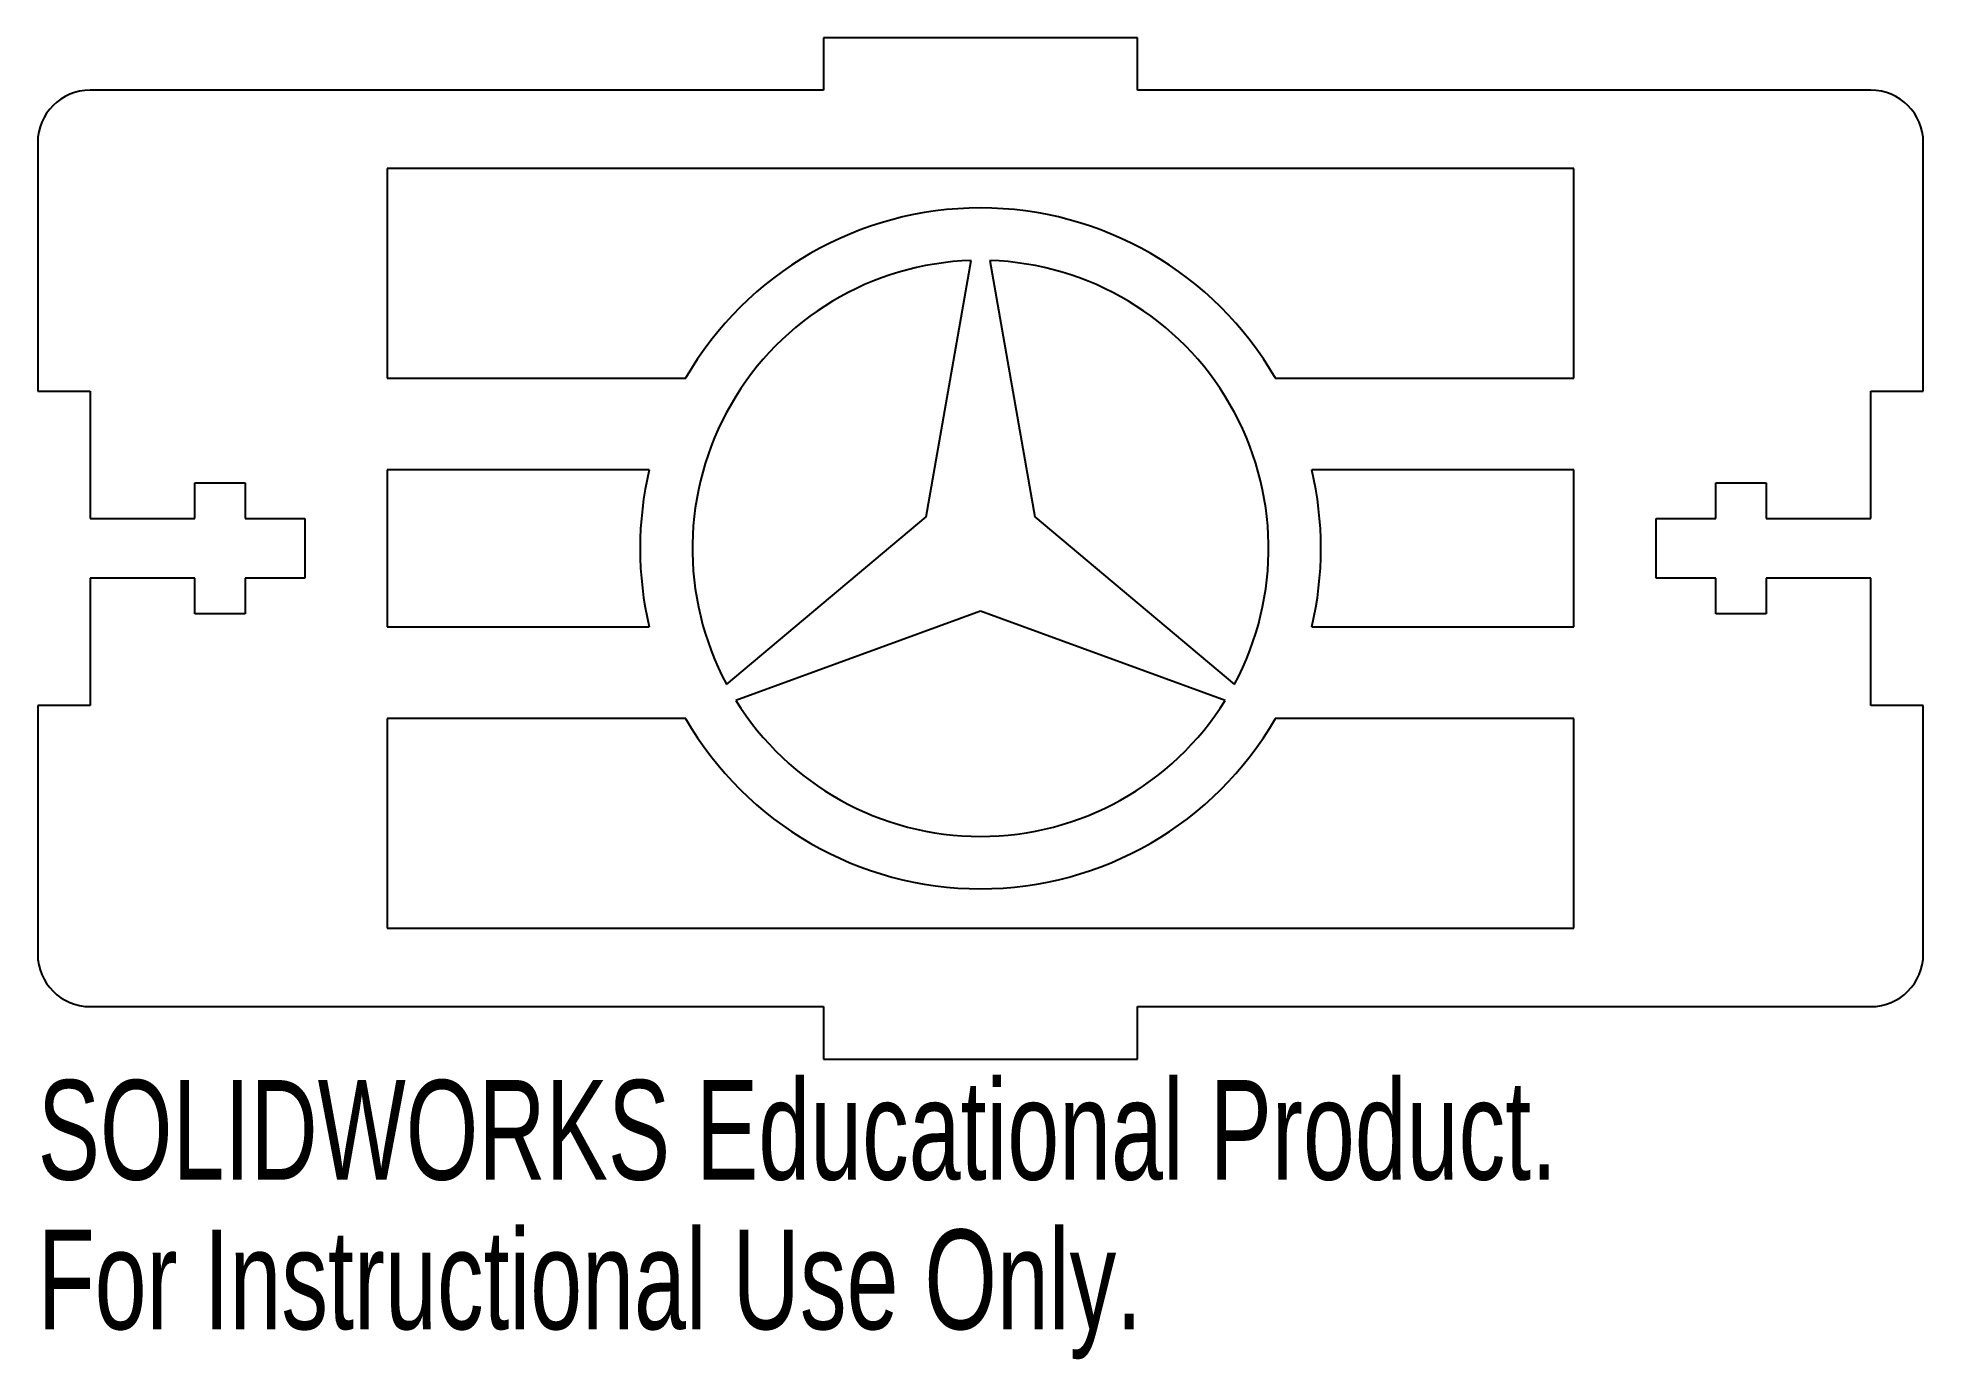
# Model space of a CAD drawing. Header units: inches. Extents: x -1.8 to 1.8, y -1.55 to 0.97.
import ezdxf

# ---------------------------------------------------------------- set-up
doc = ezdxf.new("R2010")
doc.units = ezdxf.units.IN
doc.header["$MEASUREMENT"] = 0
doc.styles.add('SLDTEXTSTYLE0', font='TXT', dxfattribs={"width": 0.7})

msp = doc.modelspace()

# ---------------------------------------------------------------- linework, layer by layer
at = {"color": 7, "linetype": 'Continuous', "lineweight": 25}
for p, q in [((0.3, 0.975), (-0.3, 0.975)), ((-0.3, 0.975), (-0.3, 0.875)), ((0.3, 0.875), (0.3, 0.975)), ((-0.3, 0.875), (-1.7, 0.875)), ((1.7, 0.875), (0.3, 0.875)), ((-1.8, 0.775), (-1.8, 0.3)), ((1.8, 0.3), (1.8, 0.775)), ((1.1325, 0.725), (-1.1325, 0.725)), ((-1.1325, 0.725), (-1.1325, 0.325)), ((1.1325, 0.325), (1.1325, 0.725)), ((-0.1039, 0.06), (-0.0177, 0.5497)), ((0.0177, 0.5497), (0.1039, 0.06)), ((-1.1325, 0.325), (-0.5629, 0.325)), ((0.5629, 0.325), (1.1325, 0.325)), ((-1.8, 0.3), (-1.7, 0.3)), ((-1.7, 0.3), (-1.7, 0.057)), ((1.7, 0.057), (1.7, 0.3)), ((1.7, 0.3), (1.8, 0.3)), ((-0.6325, 0.15), (-1.1325, 0.15)), ((-1.1325, 0.15), (-1.1325, -0.15)), ((1.1325, 0.15), (0.6325, 0.15)), ((1.1325, -0.15), (1.1325, 0.15)), ((-1.5, 0.057), (-1.5, 0.125)), ((-1.5, 0.125), (-1.4042, 0.125)), ((-1.4042, 0.125), (-1.4042, 0.057)), ((1.4042, 0.057), (1.4042, 0.125)), ((1.4042, 0.125), (1.5, 0.125)), ((1.5, 0.125), (1.5, 0.057)), ((-1.7, 0.057), (-1.5, 0.057)), ((-1.4042, 0.057), (-1.29, 0.057)), ((-1.29, 0.057), (-1.29, -0.057)), ((-0.4849, -0.2596), (-0.1039, 0.06)), ((0.1039, 0.06), (0.4849, -0.2596)), ((1.29, -0.057), (1.29, 0.057)), ((1.29, 0.057), (1.4042, 0.057)), ((1.5, 0.057), (1.7, 0.057)), ((-1.5, -0.057), (-1.7, -0.057)), ((-1.7, -0.057), (-1.7, -0.3)), ((-1.5, -0.125), (-1.5, -0.057)), ((-1.29, -0.057), (-1.4042, -0.057)), ((-1.4042, -0.057), (-1.4042, -0.125)), ((1.4042, -0.057), (1.29, -0.057)), ((1.4042, -0.125), (1.4042, -0.057)), ((1.7, -0.057), (1.5, -0.057)), ((1.5, -0.057), (1.5, -0.125)), ((1.7, -0.3), (1.7, -0.057)), ((-1.4042, -0.125), (-1.5, -0.125)), ((0, -0.12), (-0.4672, -0.2902)), ((0.4672, -0.2902), (0, -0.12)), ((1.5, -0.125), (1.4042, -0.125)), ((-1.1325, -0.15), (-0.6325, -0.15)), ((0.6325, -0.15), (1.1325, -0.15)), ((-1.8, -0.3), (-1.8, -0.775)), ((-1.7, -0.3), (-1.8, -0.3)), ((1.8, -0.3), (1.7, -0.3)), ((1.8, -0.775), (1.8, -0.3)), ((-1.1325, -0.325), (-1.1325, -0.725)), ((-0.5629, -0.325), (-1.1325, -0.325)), ((1.1325, -0.325), (0.5629, -0.325)), ((1.1325, -0.725), (1.1325, -0.325)), ((-1.1325, -0.725), (1.1325, -0.725)), ((-1.7, -0.875), (-0.3, -0.875)), ((-0.3, -0.875), (-0.3, -0.975)), ((0.3, -0.975), (0.3, -0.875)), ((0.3, -0.875), (1.7, -0.875)), ((-0.3, -0.975), (0.3, -0.975))]:
    msp.add_line(p, q, dxfattribs=at)
for centre, radius, start, end in [((-1.7, 0.775), 0.1, 90, 180), ((1.7, 0.775), 0.1, 0, 90), ((0, 0), 0.65, 30, 150), ((0, 0), 0.55, 91.8405, 208.1595), ((0, 0), 0.55, 331.8405, 88.1595), ((0, 0), 0.65, 166.6576, 193.3424), ((0, 0), 0.65, 346.6576, 13.3424), ((0, 0), 0.55, 211.8405, 328.1595), ((0, 0), 0.65, 210, 330), ((-1.7, -0.775), 0.1, 180, 270), ((1.7, -0.775), 0.1, 270, 0)]:
    msp.add_arc(centre, radius, start, end, dxfattribs=at)

# ---------------------------------------------------------------- texts
at = {"color": 7, "linetype": 'Continuous', "char_height": 0.1903, "attachment_point": 1, "style": 'SLDTEXTSTYLE0'}
for s, insert in [('SOLIDWORKS Educational Product.', (-1.8, -1.0151)), ('For Instructional Use Only.', (-1.8, -1.3006))]:
    msp.add_mtext(s, dxfattribs=dict(at, insert=insert))

doc.saveas('drawing.dxf')
